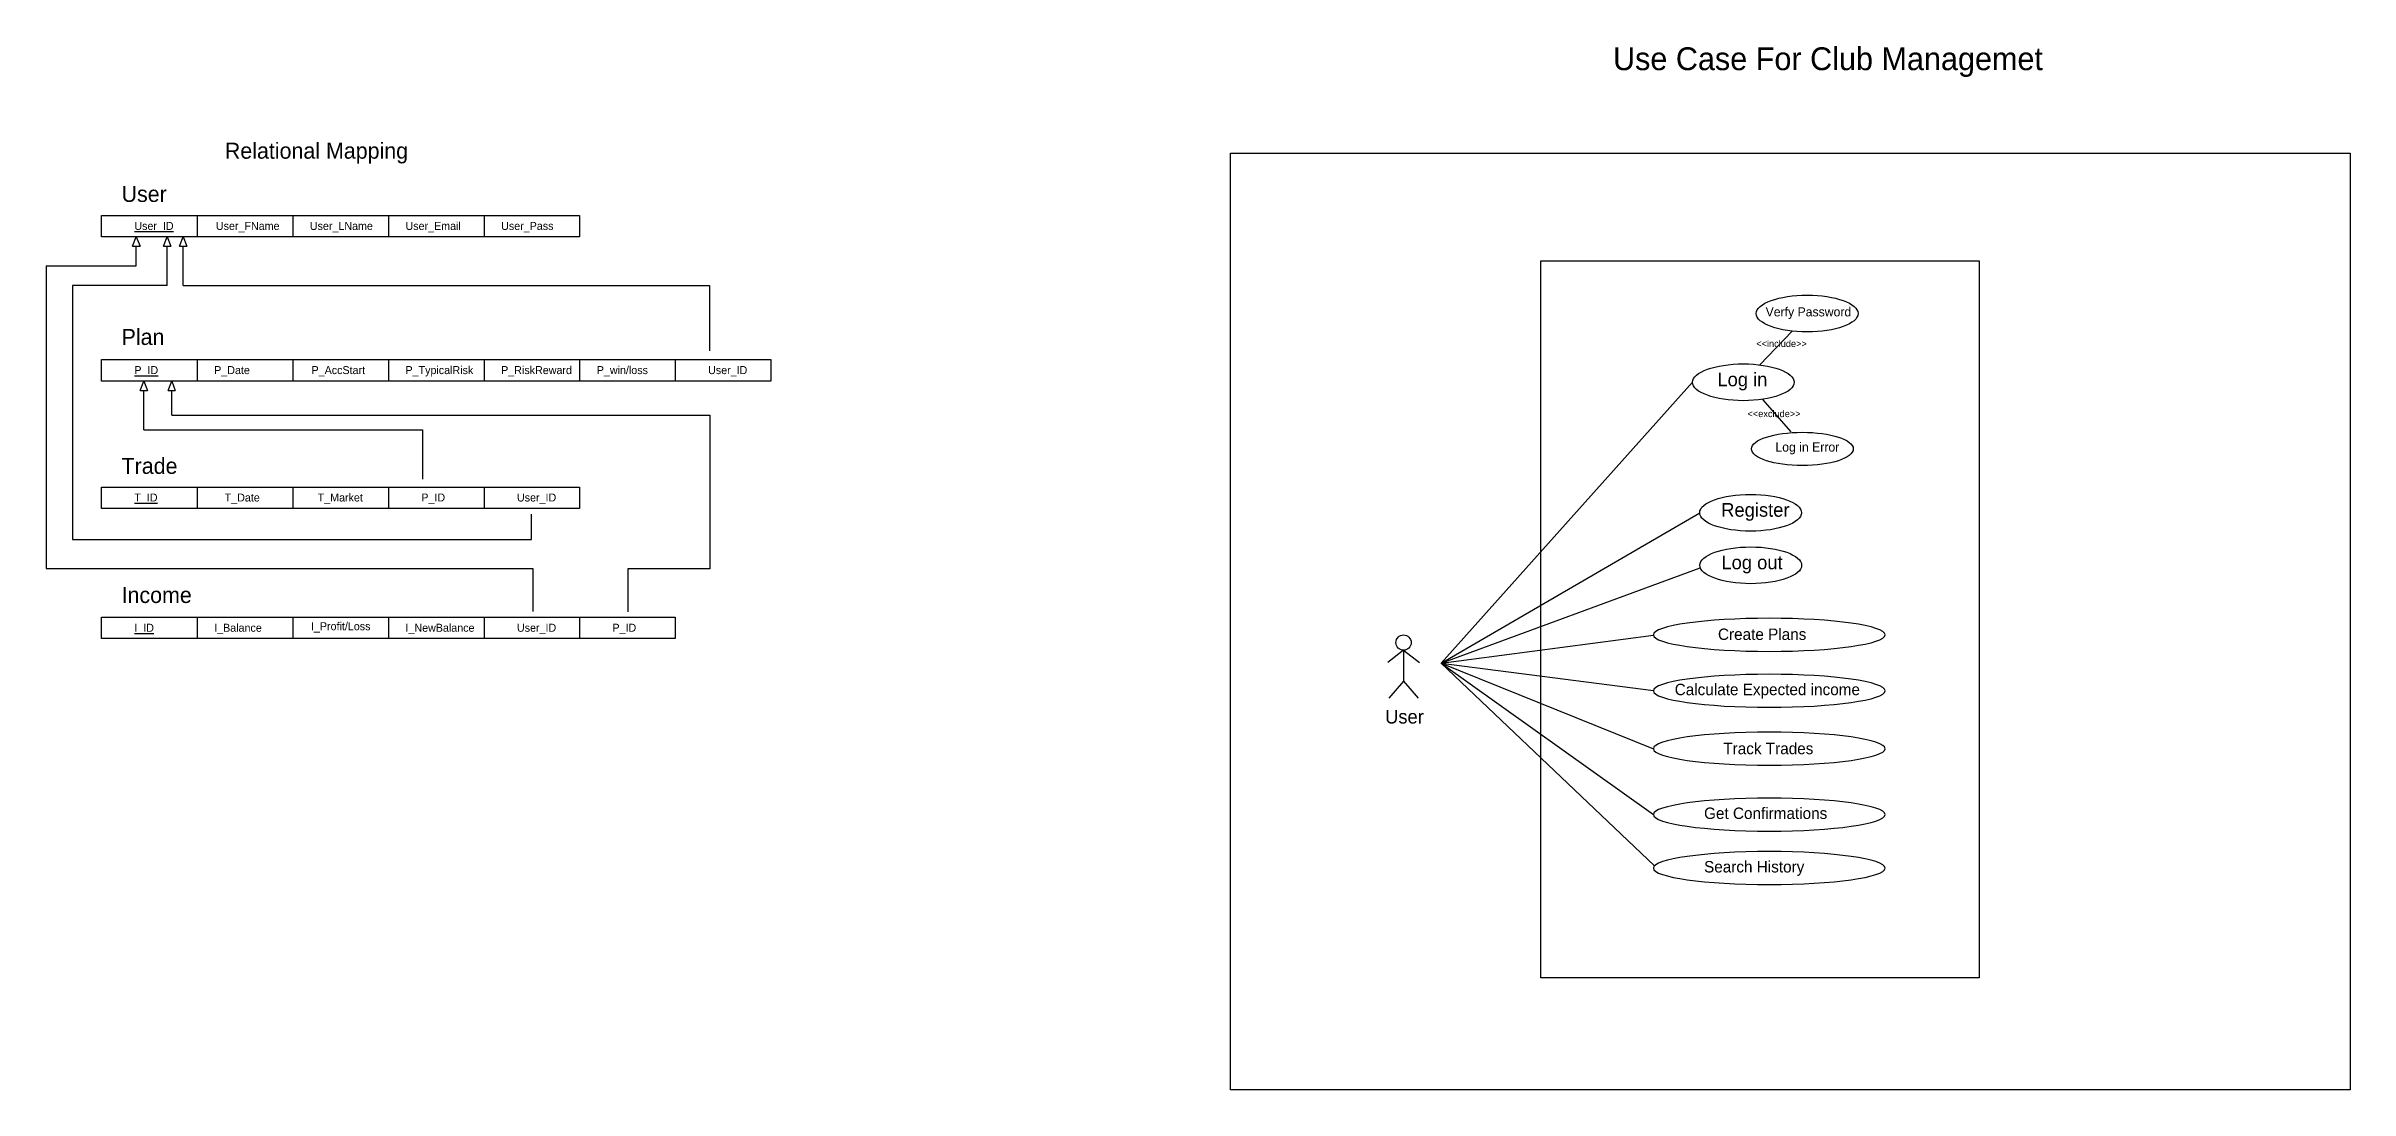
# Model space of a CAD drawing. Header units: inches. Extents: x -25140 to 50252, y 4601 to 15867.
# Drawn here: x -9801 to 2290, y 5547 to 11029 of the extents above; entities that cross this region are included whole.
import ezdxf

# ---------------------------------------------------------------- set-up
doc = ezdxf.new("R2010")
doc.units = ezdxf.units.IN
doc.header["$MEASUREMENT"] = 0
for name, color, linetype in [('Inner Lines', 251, 'Continuous'), ('lines', 100, 'Continuous'), ('Text', 7, 'Continuous')]:
    doc.layers.add(name, color=color, linetype=linetype)

msp = doc.modelspace()

# ---------------------------------------------------------------- linework, layer by layer
at = {"layer": 'Inner Lines'}
for p, q in [((-9009, 10139), (-9009, 10026)), ((-8507, 10139), (-8507, 10026)), ((-8005, 10139), (-8005, 10026)), ((-7503, 10139), (-7503, 10026)), ((-7002, 10139), (-7002, 10026)), ((-9009, 9382), (-9009, 9269)), ((-8507, 9382), (-8507, 9269)), ((-8005, 9382), (-8005, 9269)), ((-7503, 9382), (-7503, 9269)), ((-7002, 9382), (-7002, 9269)), ((-6500, 9382), (-6500, 9269)), ((-9009, 8713), (-9009, 8600)), ((-8507, 8713), (-8507, 8600)), ((-8005, 8713), (-8005, 8600)), ((-7503, 8713), (-7503, 8600)), ((-7002, 8713), (-7002, 8600)), ((-9009, 8029), (-9009, 7917)), ((-8507, 8029), (-8507, 7917)), ((-8005, 8029), (-8005, 7917)), ((-7503, 8029), (-7503, 7917)), ((-7503, 8029), (-7503, 7917)), ((-7002, 8029), (-7002, 7917))]:
    msp.add_line(p, q, dxfattribs=at)
for points in [[(-7002, 10026), (-9511, 10026), (-9511, 10139), (-7002, 10139)], [(-5998, 9269), (-9511, 9269), (-9511, 9382), (-5998, 9382), (-5998, 9269)], [(-7002, 8600), (-9511, 8600), (-9511, 8713), (-7002, 8713)], [(-7503, 7917), (-9511, 7917), (-9511, 8029), (-7503, 8029)], [(-7503, 8029), (-6500, 8029), (-6500, 7917)], [(-6500, 7917), (-7503, 7917)]]:
    msp.add_lwpolyline(points, dxfattribs=at)
at = {"layer": 'lines', "color": 3}
for p, q in [((-9347, 9977), (-9328, 10026)), ((-9347, 9977), (-9308, 9977)), ((-9328, 10026), (-9308, 9977)), ((-9328, 9874), (-9328, 9977)), ((-9185, 9977), (-9166, 10026)), ((-9185, 9977), (-9147, 9977)), ((-9166, 10026), (-9147, 9977)), ((-9166, 9771), (-9166, 9977)), ((-9101, 9977), (-9081, 10026)), ((-9101, 9977), (-9062, 9977)), ((-9081, 10026), (-9062, 9977)), ((-9081, 9771), (-9081, 9977)), ((-9801, 9874), (-9328, 9874)), ((-9307, 9220), (-9288, 9269)), ((-9307, 9220), (-9269, 9220)), ((-9288, 9269), (-9269, 9220)), ((-9288, 9014), (-9288, 9220)), ((-9161, 9220), (-9142, 9269)), ((-9161, 9220), (-9123, 9220)), ((-9142, 9269), (-9123, 9220)), ((-9142, 9091), (-9142, 9220))]:
    msp.add_line(p, q, dxfattribs=at)
at = {"layer": 'lines'}
for p, q in [((-9801, 9874), (-9801, 8285)), ((-9166, 9771), (-9662, 9771)), ((-9662, 9771), (-9662, 8438)), ((-9081, 9771), (-6320, 9771)), ((-6320, 9771), (-6320, 9429)), ((-9142, 9091), (-6317, 9091)), ((-6317, 9091), (-6317, 8284)), ((-9288, 9014), (-7826, 9014)), ((-7826, 9014), (-7826, 8755)), ((-7254, 8438), (-7254, 8571)), ((-9662, 8438), (-7254, 8438)), ((-9801, 8285), (-7247, 8285)), ((-7247, 8285), (-7247, 8059)), ((-6317, 8284), (-6749, 8284)), ((-6749, 8284), (-6749, 8057)), ((-2677, 7856), (-2760, 7792)), ((-2677, 7856), (-2677, 7693)), ((-2677, 7856), (-2594, 7792)), ((-2677, 7693), (-2754, 7604)), ((-2677, 7693), (-2600, 7604))]:
    msp.add_line(p, q, dxfattribs=at)
at = {"layer": 'lines', "color": 6}
for p, q in [((-807, 9354), (-637, 9532)), ((-793, 9173), (-644, 9002))]:
    msp.add_line(p, q, dxfattribs=at)
at = {"layer": 'lines', "color": 0}
for q in [(-1161, 9263), (-1123, 8578), (-1120, 8289), (-1366, 7935), (-1366, 7644), (-1366, 7339), (-1366, 6993), (-1361, 6724)]:
    msp.add_line((-2479, 7788), q, dxfattribs=at)
msp.add_lwpolyline([(-3585, 10466), (2290, 10466), (2290, 5547), (-3585, 5547)], close=True, dxfattribs=at)
at = {"layer": 'lines'}
msp.add_lwpolyline([(-1956, 9901), (344, 9901), (344, 6136), (-1956, 6136)], close=True, dxfattribs=at)
msp.add_circle((-2677, 7896), 40.1, dxfattribs=at)
at = {"layer": 'lines', "color": 6}
for centre, ratio in [((-559, 9624), 0.361642), ((-584, 8913), 0.328176)]:
    msp.add_ellipse(centre, major_axis=(267, 0), ratio=ratio, dxfattribs=at)
at = {"layer": 'lines'}
for centre in [(-894, 9263), (-856, 8578), (-855, 8302)]:
    msp.add_ellipse(centre, major_axis=(267, 0), ratio=0.361642, dxfattribs=at)
at = {"layer": 'lines', "extrusion": (0, 0, -1)}
for centre in [(-758, 7937), (-758, 7643), (-758, 7339), (-758, 6993), (-758, 6712)]:
    msp.add_ellipse(centre, major_axis=(608, 0), ratio=0.142779, dxfattribs=at)

# ---------------------------------------------------------------- texts
at = {"layer": 'Text', "color": 1, "attachment_point": 1}
for s, insert, char_height, width in [('{\\fTw Cen MT|b0|i0|c0|p34;\\C2;Use Case For Club Managemet}', (-1578, 11022), 120, 5536.15), ('{\\fTw Cen MT|b0|i0|c0|p34;\\C2;Relational Mapping}', (-8863, 10521), 84, 1082.53), ('{\\fTw Cen MT|b0|i0|c0|p34;\\C4;User}', (-9405, 10294), 84, 1082.53), ('{\\fTw Cen MT|b0|i0|c0|p34;\\C4;Plan}', (-9405, 9543), 84, 1082.53), ('{\\fTw Cen MT|b0|i0|c0|p34;\\C4;Trade}', (-9405, 8866), 84, 1082.53), ('{\\fTw Cen MT|b0|i0|c0|p34;\\C4;Income}', (-9405, 8188), 84, 1082.53)]:
    msp.add_mtext(s, dxfattribs=dict(at, insert=insert, char_height=char_height, width=width))
at = {"layer": 'Text'}
for s, insert, char_height, width, attachment_point in [('{\\fTw Cen MT|b0|i0|c0|p34;\\L\\C1;User_ID}', (-9338, 10105), 42, 313.74, 1), ('{\\fTw Cen MT|b0|i0|c0|p34;\\C7;User_FName}', (-8910, 10105), 42, 313.74, 1), ('{\\fTw Cen MT|b0|i0|c0|p34;\\C7;User_LName}', (-8417, 10105), 42, 313.74, 1), ('{\\fTw Cen MT|b0|i0|c0|p34;\\C7;User_Email}', (-7915, 10105), 42, 313.74, 1), ('{\\fTw Cen MT|b0|i0|c0|p34;\\C7;User_Pass}', (-7413, 10105), 42, 313.74, 1), ('{\\fTw Cen MT|b0|i0|c0|p34;\\C7;Verfy Password}', (-777, 9657), 48, 826.29, 1), ('{\\fTw Cen MT|b0|i0|c0|p34;\\C7;<<include>>}', (-826, 9484), 36, 826.29, 1), ('{\\fTw Cen MT|b0|i0|c0|p34;\\L\\C1;P_ID}', (-9338, 9348), 42, 313.74, 1), ('{\\fTw Cen MT|b0|i0|c0|p34;\\C7;P_Date}', (-8919, 9348), 42, 313.74, 1), ('{\\fTw Cen MT|b0|i0|c0|p34;\\C7;P_AccStart}', (-8408, 9348), 42, 313.74, 1), ('{\\fTw Cen MT|b0|i0|c0|p34;\\C7;P_TypicalRisk}', (-7915, 9348), 42, 313.74, 1), ('{\\fTw Cen MT|b0|i0|c0|p34;\\C7;P_RiskReward}', (-7413, 9348), 42, 313.74, 1), ('{\\fTw Cen MT|b0|i0|c0|p34;\\C7;P_win/loss}', (-6911, 9348), 42, 313.74, 1), ('{\\fTw Cen MT|b0|i0|c0|p34;\\C40;User_ID}', (-6327, 9348), 42, 313.74, 1), ('{\\fTw Cen MT|b0|i0|c0|p34;\\C7;Log in}', (-1030, 9314), 72, 826.29, 1), ('{\\fTw Cen MT|b0|i0|c0|p34;\\C7;<<exclude>>}', (-872, 9116), 36, 826.29, 1), ('{\\fTw Cen MT|b0|i0|c0|p34;\\C7;Log in Error}', (-558, 8947), 48, 480.06, 2), ('{\\fTw Cen MT|b0|i0|c0|p34;\\L\\C1;T_ID}', (-9338, 8679), 42, 313.74, 1), ('{\\fTw Cen MT|b0|i0|c0|p34;\\C7;T_Date}', (-8864, 8679), 42, 313.74, 1), ('{\\fTw Cen MT|b0|i0|c0|p34;\\C7;T_Market}', (-8376, 8679), 42, 313.74, 1), ('{\\fTw Cen MT|b0|i0|c0|p34;\\C40;P_ID}', (-7832, 8679), 42, 313.74, 1), ('{\\fTw Cen MT|b0|i0|c0|p34;\\C40;User_ID}', (-7330, 8679), 42, 313.74, 1), ('{\\fTw Cen MT|b0|i0|c0|p34;\\C7;Register}', (-1010, 8629), 72, 826.29, 1), ('{\\fTw Cen MT|b0|i0|c0|p34;\\C7;Log out}', (-1009, 8353), 72, 826.29, 1), ('{\\fTw Cen MT|b0|i0|c0|p34;\\L\\C1;I_ID}', (-9338, 7995), 42, 313.74, 1), ('{\\fTw Cen MT|b0|i0|c0|p34;\\C7;I_Balance}', (-8919, 7995), 42, 313.74, 1), ('{\\fTw Cen MT|b0|i0|c0|p34;\\C7;I_Profit/Loss}', (-8411, 8003), 42, 313.74, 1), ('{\\fTw Cen MT|b0|i0|c0|p34;\\C7;I_NewBalance}', (-7915, 7995), 42, 313.74, 1), ('{\\fTw Cen MT|b0|i0|c0|p34;\\C40;User_ID}', (-7330, 7995), 42, 313.74, 1), ('{\\fTw Cen MT|b0|i0|c0|p34;\\C40;P_ID}', (-6829, 7995), 42, 313.74, 1), ('{\\fTw Cen MT|b0|i0|c0|p34;\\C7;Create Plans}', (-1027, 7970), 60, 1255.19, 1), ('{\\fTw Cen MT|b0|i0|c0|p34;\\C7;Calculate Expected income}', (-1254, 7680), 60, 1255.19, 1), ('{\\fTw Cen MT|b0|i0|c0|p34;\\C7;User}', (-2774, 7543), 72, 826.29, 1), ('{\\fTw Cen MT|b0|i0|c0|p34;\\C7;Track Trades}', (-999, 7370), 60, 1255.19, 1), ('{\\fTw Cen MT|b0|i0|c0|p34;\\C7;Get Confirmations }', (-1100, 7030), 60, 1255.19, 1), ('{\\fTw Cen MT|b0|i0|c0|p34;\\C7;Search History}', (-1100, 6749), 60, 1255.19, 1)]:
    msp.add_mtext(s, dxfattribs=dict(at, insert=insert, char_height=char_height, width=width, attachment_point=attachment_point))

doc.saveas('drawing.dxf')
